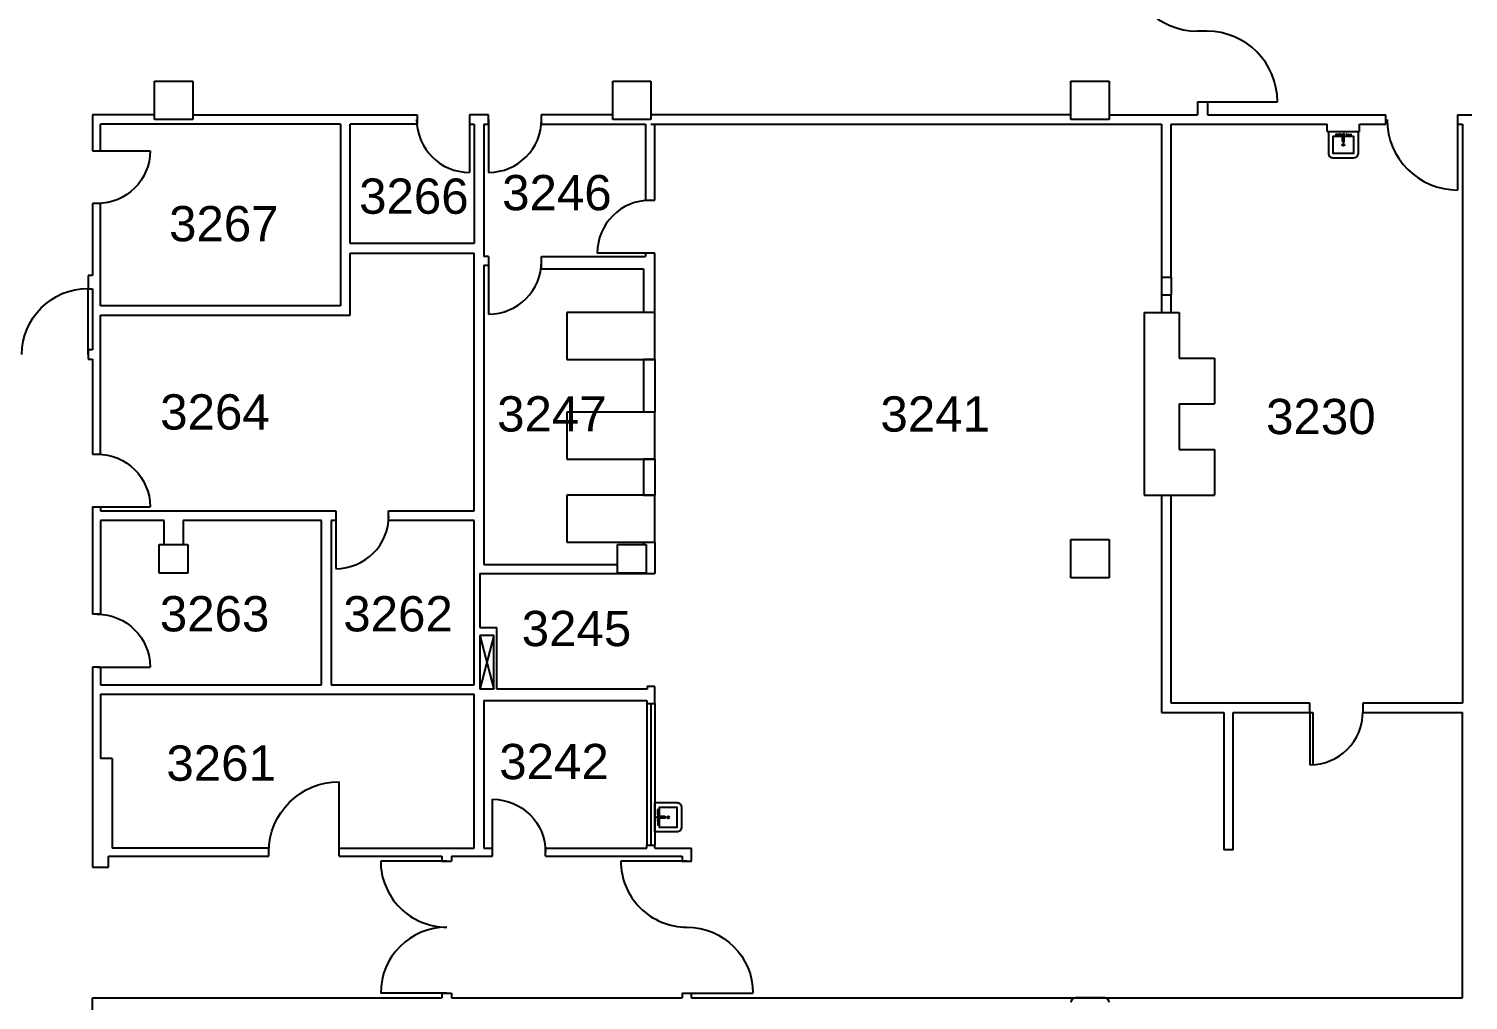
# Model space of a CAD drawing. Extents: x 338 to 7662, y 1527 to 4766.
# Drawn here: x 5808 to 6789, y 2368 to 3029 of the extents above; entities that cross this region are included whole.
import ezdxf

# ---------------------------------------------------------------- set-up
doc = ezdxf.new("R2010")
doc.units = 0
doc.header["$LTSCALE"] = 150
doc.header["$MEASUREMENT"] = 0
doc.layers.get('0').update_dxf_attribs({"linetype": 'CONTINUOUS'})
for name, color, linetype in [('A-ANNO-TX192', 4, 'CONTINUOUS'), ('A-COLS', 5, 'CONTINUOUS'), ('A-DOOR', 2, 'CONTINUOUS'), ('A-FLOR-PFIX', 2, 'CONTINUOUS'), ('A-GLAZ', 2, 'CONTINUOUS'), ('A-GLAZ-SILL', 1, 'CONTINUOUS'), ('A-SHFT', 1, 'CONTINUOUS'), ('A-WALL-FULL', 6, 'CONTINUOUS'), ('X-EQPM', 2, 'CONTINUOUS')]:
    doc.layers.add(name, color=color, linetype=linetype)
doc.styles.add('ARIAL', font='arial.ttf')

# ---------------------------------------------------------------- blocks, each defined once
blk = doc.blocks.new('BATH SINK')
for p, q in [((-2.48, -1.92), (-5.12, -1.92)), ((-2.48, -2.17), (-5.12, -2.17)), ((-0.62, -1.99), (-0.55, -1.7)), ((-0.5, -6.75), (-0.62, -2.05)), ((-0.31, -1.51), (-0.01, -1.5)), ((-0.25, -7), (0.25, -7)), ((0.01, -1.5), (0.31, -1.51)), ((0.5, -6.75), (0.62, -2.05)), ((0.62, -1.99), (0.55, -1.7)), ((2.48, -1.92), (5.12, -1.92)), ((2.48, -2.17), (5.12, -2.17))]:
    blk.add_line(p, q)
blk.add_lwpolyline([(-10, 0), (10, 0), (10, -15, -0.414214), (7, -18), (-7, -18, -0.414214), (-10, -15)], format="xyb", close=True)
blk.add_lwpolyline([(0.6, -3), (7, -3), (7, -15), (-7, -15), (-7, -3), (-0.6, -3)])
blk.add_circle((0, -9), 0.75)
for centre, radius, start, end in [((-5.12, -2.05), 0.125, 90, 270), ((-2.12, -2.05), 0.375, 199.47122, 160.52878), ((-0.37, -2.05), 0.25, 166.13662, 181.02555), ((-0.3, -1.76), 0.25, 91.16958, 166.13662), ((-0.25, -6.75), 0.25, 181.02555, 270), ((0, -1.75), 0.25, 88.82636, 91.16958), ((0.25, -6.75), 0.25, 270, 358.97439), ((0.3, -1.76), 0.25, 13.85356, 88.82636), ((0.37, -2.05), 0.25, 358.97439, 13.85356), ((0.37, -2.05), 0.25, 358.97439, 13.85356), ((2.12, -2.05), 0.375, 19.47122, 340.52878), ((5.12, -2.05), 0.125, 270, 90)]:
    blk.add_arc(centre, radius, start, end)

msp = doc.modelspace()

# ---------------------------------------------------------------- linework, layer by layer
at = {"layer": 'A-COLS'}
for p, q in [((5894, 2967), (5894, 2993)), ((5894, 2993), (5920, 2993)), ((5920, 2993), (5920, 2967)), ((6206, 2993), (6232, 2993)), ((6206, 2967), (6206, 2993)), ((6232, 2993), (6232, 2967)), ((6518, 2967), (6518, 2993)), ((6518, 2993), (6544, 2993)), ((6544, 2993), (6544, 2967)), ((5920, 2967), (5894, 2967)), ((6232, 2967), (6206, 2967)), ((6544, 2967), (6518, 2967)), ((5897.25, 2658.25), (5897.25, 2677.75)), ((5897.25, 2677.75), (5916.75, 2677.75)), ((5916.75, 2677.75), (5916.75, 2658.25)), ((6209.25, 2658.25), (6209.25, 2677.75)), ((6209.25, 2677.75), (6228.75, 2677.75)), ((6228.75, 2677.75), (6228.75, 2658.25)), ((6518, 2681), (6544, 2681)), ((6518, 2655), (6518, 2681)), ((6544, 2681), (6544, 2655)), ((5916.75, 2658.25), (5897.25, 2658.25)), ((6228.75, 2658.25), (6209.25, 2658.25)), ((6544, 2655), (6518, 2655))]:
    msp.add_line(p, q, dxfattribs=at)
at = {"layer": 'A-COLS', "linetype": 'Continuous'}
msp.add_line((6541, 2369), (6521, 2369), dxfattribs=at)
at = {"layer": 'A-COLS'}
for centre, start, end in [((6521, 2366), 90, 180), ((6541, 2366), 0, 90)]:
    msp.add_arc(centre, 3, start, end, dxfattribs=at)
at = {"layer": 'A-DOOR'}
for p, q in [((6610.59, 3027.12), (6604.09, 3027.12)), ((6610.59, 2979.12), (6658.59, 2979.12)), ((6108.5, 2967), (6108.5, 2931)), ((6121.5, 2967), (6121.5, 2931)), ((6781.25, 2967), (6781.25, 2919)), ((5855, 2945.75), (5891, 2945.75)), ((6231.5, 2876), (6195.5, 2876)), ((6121.5, 2870.5), (6121.5, 2834.5)), ((5848.75, 2807), (5848.75, 2852)), ((5855, 2703.25), (5891, 2703.25)), ((6017.5, 2697.25), (6017.5, 2661.25)), ((5855, 2594.25), (5891, 2594.25)), ((6680.75, 2563.75), (6680.75, 2527.75)), ((6682.75, 2563.25), (6682.75, 2527.75)), ((6019.75, 2468.25), (6019.75, 2516.25)), ((6124.25, 2468.25), (6124.25, 2504.25)), ((6093, 2462.25), (6048, 2462.25)), ((6256.5, 2462.25), (6211.5, 2462.25)), ((6093, 2372.25), (6048, 2372.25)), ((6256.5, 2372.25), (6301.5, 2372.25))]:
    msp.add_line(p, q, dxfattribs=at)
for centre, radius, start, end in [((6604.09, 3075.12), 48, 180, 270), ((6610.59, 2979.12), 48, 0, 90), ((6680.75, 2563.75), 36, 270, 0)]:
    msp.add_arc(centre, radius, start, end, dxfattribs=at)
for centre, major_axis, start_param, end_param in [((6108.5, 2967), (-25.46, 25.46), 0.785398, 2.356194), ((6121.5, 2967), (25.46, 25.46), 3.926991, 5.497787), ((6781.25, 2967), (-33.94, 33.94), 0.785398, 2.356194), ((6231.5, 2876), (25.46, 25.46), 0.785398, 2.356194), ((6121.5, 2870.5), (25.46, 25.46), 3.926991, 5.497787), ((6017.5, 2697.25), (25.46, 25.46), 3.926991, 5.497787), ((6093, 2462.25), (31.82, 31.82), 2.356194, 3.926991), ((6256.5, 2462.25), (31.82, 31.82), 2.356194, 3.926991), ((6093, 2372.25), (31.82, 31.82), 0.785398, 2.356194)]:
    msp.add_ellipse(centre, major_axis=major_axis, ratio=1, start_param=start_param, end_param=end_param, dxfattribs=at)
at = {"layer": 'A-DOOR', "extrusion": (0, 0, -1)}
for centre, major_axis, start_param, end_param in [((5855, 2945.75), (25.46, 25.46), 0.785398, 2.356194), ((5848.75, 2807), (-31.82, 31.82), 5.497787, 7.068583), ((5855, 2703.25), (-25.46, 25.46), 0.785398, 2.356194), ((5855, 2594.25), (-25.46, 25.46), 0.785398, 2.356194), ((6019.75, 2468.25), (-33.94, 33.94), 5.497787, 7.068583), ((6124.25, 2468.25), (-25.46, 25.46), 0.785398, 2.356194), ((6256.5, 2372.25), (-31.82, 31.82), 0.785398, 2.356194)]:
    msp.add_ellipse(centre, major_axis=major_axis, ratio=1, start_param=start_param, end_param=end_param, dxfattribs=at)
at = {"layer": 'A-GLAZ'}
msp.add_line((6232, 2569.5), (6232, 2473), dxfattribs=at)
at = {"layer": 'A-GLAZ-SILL'}
for p, q in [((6579.75, 2859.69), (6579.75, 2847.69)), ((6586.25, 2859.69), (6586.25, 2847.69)), ((6229.25, 2569.5), (6229.25, 2473)), ((6234.75, 2569.5), (6234.75, 2473))]:
    msp.add_line(p, q, dxfattribs=at)
at = {"layer": 'A-SHFT'}
for p, q in [((6125, 2615.75), (6115.5, 2579.25)), ((6115.5, 2615.75), (6125, 2579.25))]:
    msp.add_line(p, q, dxfattribs=at)
at = {"layer": 'A-WALL-FULL'}
for p, q in [((5894, 2970.25), (5851.75, 2970.25)), ((5851.75, 2970.25), (5851.75, 2945.75)), ((5920, 2970.25), (6072.75, 2970.25)), ((6072.75, 2970.25), (6072.75, 2963.75)), ((6121.5, 2970.25), (6108.5, 2970.25)), ((6108.5, 2970.25), (6108.5, 2963.75)), ((6121.5, 2963.75), (6121.5, 2970.25)), ((6206, 2970.25), (6157.25, 2970.25)), ((6157.25, 2970.25), (6157.25, 2963.75)), ((6518, 2970.25), (6232, 2970.25)), ((6544, 2970.25), (6604.09, 2970.25)), ((6604.09, 2979.12), (6610.59, 2979.12)), ((6604.09, 2979.12), (6604.09, 2970.25)), ((6611.09, 2979.12), (6611.09, 2970.25)), ((6611.09, 2970.25), (6732.5, 2970.25)), ((6732.5, 2963.75), (6732.5, 2970.25)), ((6781.25, 2970.25), (6791, 2970.25)), ((6781.25, 2970.25), (6781.25, 2963.75)), ((6020.75, 2963.75), (5857.25, 2963.75)), ((5857.25, 2945.75), (5857.25, 2963.75)), ((6020.75, 2963.75), (6020.75, 2840.25)), ((6027.25, 2882.5), (6027.25, 2963.75)), ((6072.75, 2963.75), (6027.25, 2963.75)), ((6108.5, 2963.75), (6111.75, 2963.75)), ((6111.75, 2963.75), (6111.75, 2882.5)), ((6118.25, 2963.75), (6118.25, 2873.75)), ((6118.25, 2963.75), (6121.5, 2963.75)), ((6157.25, 2963.75), (6228.25, 2963.75)), ((6228.25, 2963.75), (6228.25, 2912)), ((6232, 2963.75), (6579.75, 2963.75)), ((6234.75, 2912), (6234.75, 2963.75)), ((6579.75, 2963.75), (6579.75, 2859.69)), ((6586.25, 2963.75), (6692.5, 2963.75)), ((6586.25, 2859.69), (6586.25, 2963.75)), ((6692.5, 2958.75), (6692.5, 2963.75)), ((6714.5, 2958.75), (6714.5, 2963.75)), ((6714.5, 2963.75), (6732.5, 2963.75)), ((6781.25, 2963.75), (6784.5, 2963.75)), ((6784.5, 2963.75), (6784.5, 2569.75)), ((6692.5, 2958.75), (6714.5, 2958.75)), ((5851.75, 2945.75), (5857.25, 2945.75)), ((6228.25, 2912), (6234.75, 2912)), ((5857.25, 2909.75), (5851.75, 2909.75)), ((5851.75, 2909.75), (5851.75, 2860.75)), ((5857.25, 2840.25), (5857.25, 2909.75)), ((6111.75, 2882.5), (6027.25, 2882.5)), ((6027.25, 2833.75), (6027.25, 2876)), ((6027.25, 2876), (6111.75, 2876)), ((6111.75, 2700.5), (6111.75, 2876)), ((6121.5, 2873.75), (6118.25, 2873.75)), ((6121.5, 2873.75), (6121.5, 2867.75)), ((6157.5, 2865.25), (6157.5, 2873.75)), ((6157.5, 2873.75), (6228.25, 2873.75)), ((6228.25, 2876), (6228.25, 2873.75)), ((6234.75, 2876), (6228.25, 2876)), ((6234.75, 2835.69), (6234.75, 2876)), ((6118.25, 2867.75), (6118.25, 2664)), ((6118.25, 2867.75), (6121.5, 2867.75)), ((6157.5, 2865.25), (6226.88, 2865.25)), ((6226.88, 2865.25), (6226.88, 2835.69)), ((5848.75, 2860.75), (5848.75, 2851.75)), ((5851.75, 2860.75), (5848.75, 2860.75)), ((6579.75, 2859.69), (6586.25, 2859.69)), ((5848.75, 2851.75), (5851.75, 2851.75)), ((5851.75, 2851.75), (5851.75, 2810.25)), ((6579.75, 2847.69), (6586.25, 2847.69)), ((6579.75, 2847.69), (6579.75, 2835.69)), ((6586.25, 2835.69), (6586.25, 2847.69)), ((6020.75, 2840.25), (5857.25, 2840.25)), ((5857.25, 2833.75), (6027.25, 2833.75)), ((5857.25, 2739.25), (5857.25, 2833.75)), ((6234.75, 2835.69), (6226.88, 2835.69)), ((5848.75, 2810.25), (5848.75, 2803.75)), ((5851.75, 2810.25), (5848.75, 2810.25)), ((5848.75, 2803.75), (5851.75, 2803.75)), ((5851.75, 2803.75), (5851.75, 2739.25)), ((6226.88, 2803.69), (6226.88, 2767.81)), ((6234.75, 2803.69), (6226.88, 2803.69)), ((6234.75, 2803.69), (6234.75, 2767.81)), ((6234.75, 2767.81), (6226.88, 2767.81)), ((5851.75, 2739.25), (5857.25, 2739.25)), ((6226.88, 2735.81), (6226.88, 2711.25)), ((6234.75, 2735.81), (6226.88, 2735.81)), ((6234.75, 2735.81), (6234.75, 2711.25)), ((6226.88, 2711.25), (6234.75, 2711.25)), ((6579.75, 2711.25), (6579.75, 2563.25)), ((6586.25, 2569.75), (6586.25, 2711.25)), ((5851.75, 2703.25), (5851.75, 2630.25)), ((5851.75, 2703.25), (5857.25, 2703.25)), ((5857.25, 2703.25), (5857.25, 2700.5)), ((5857.25, 2700.5), (6017.5, 2700.5)), ((6017.5, 2700.5), (6017.5, 2694)), ((6053.25, 2700.5), (6111.75, 2700.5)), ((6053.25, 2694), (6053.25, 2700.5)), ((5857.25, 2694), (5857.25, 2630.25)), ((5900.5, 2694), (5857.25, 2694)), ((5900.5, 2677.75), (5900.5, 2694)), ((6007.75, 2694), (5913.5, 2694)), ((5913.5, 2694), (5913.5, 2677.75)), ((6007.75, 2582.25), (6007.75, 2694)), ((6014.25, 2694), (6014.25, 2582.25)), ((6017.5, 2694), (6014.25, 2694)), ((6111.75, 2694), (6053.25, 2694)), ((6111.75, 2582.25), (6111.75, 2694)), ((6226.88, 2679.25), (6226.88, 2677.75)), ((6226.88, 2679.25), (6234.75, 2679.25)), ((6234.75, 2679.25), (6234.75, 2658)), ((6115.5, 2658), (6115.5, 2621.25)), ((6115.5, 2658), (6234.75, 2658)), ((6118.25, 2664), (6209.25, 2664)), ((5857.25, 2630.25), (5851.75, 2630.25)), ((6115.5, 2621.25), (6127, 2621.25)), ((6127, 2579.25), (6127, 2621.25)), ((6115.5, 2615.75), (6115.5, 2579.25)), ((6125, 2615.75), (6115.5, 2615.75)), ((6125, 2579.25), (6125, 2615.75)), ((5851.75, 2594.25), (5851.75, 2458)), ((5857.25, 2594.25), (5851.75, 2594.25)), ((5857.25, 2594.25), (5857.25, 2582.25)), ((5857.25, 2582.25), (6007.75, 2582.25)), ((6014.25, 2582.25), (6111.75, 2582.25)), ((6125, 2579.25), (6115.5, 2579.25)), ((6229.5, 2579.25), (6127, 2579.25)), ((6229.5, 2581), (6229.5, 2579.25)), ((6234.75, 2581), (6229.5, 2581)), ((6234.75, 2569.5), (6234.75, 2581)), ((5857.25, 2575.75), (6111.75, 2575.75)), ((5857.25, 2575.75), (5857.25, 2532)), ((6111.75, 2471), (6111.75, 2575.75)), ((6118.25, 2571.5), (6229.25, 2571.5)), ((6118.25, 2571.5), (6118.25, 2471)), ((6229.25, 2571.5), (6229.25, 2569.5)), ((6229.25, 2569.5), (6234.75, 2569.5)), ((6680.75, 2569.75), (6586.25, 2569.75)), ((6680.75, 2563.25), (6680.75, 2569.75)), ((6716.75, 2569.75), (6716.75, 2563.25)), ((6784.5, 2569.75), (6716.75, 2569.75)), ((6579.75, 2563.25), (6622, 2563.25)), ((6622, 2563.25), (6622, 2469.75)), ((6628.5, 2469.75), (6628.5, 2563.25)), ((6628.5, 2563.25), (6682.75, 2563.25)), ((6716.75, 2563.25), (6784.5, 2563.25)), ((6784.5, 2369), (6784.5, 2563.25)), ((5865.25, 2532), (5857.25, 2532)), ((5865.25, 2532), (5865.25, 2471)), ((5971.75, 2471), (5865.25, 2471)), ((5971.75, 2465.5), (5971.75, 2471)), ((6019.75, 2471), (6111.75, 2471)), ((6019.75, 2465.5), (6019.75, 2471)), ((6118.25, 2471), (6124.25, 2471)), ((6124.25, 2465.5), (6124.25, 2471)), ((6160.25, 2471), (6229.25, 2471)), ((6160.25, 2465.5), (6160.25, 2471)), ((6229.25, 2473), (6234.75, 2473)), ((6229.25, 2471), (6229.25, 2473)), ((6234.75, 2471), (6234.75, 2473)), ((6234.75, 2471), (6259.75, 2471)), ((6259.75, 2462.25), (6259.75, 2471)), ((5862.75, 2465.5), (5971.75, 2465.5)), ((5862.75, 2458), (5862.75, 2465.5)), ((6019.75, 2465.5), (6089.75, 2465.5)), ((6089.75, 2465.5), (6089.75, 2462.25)), ((6089.75, 2462.25), (6096.25, 2462.25)), ((6096.25, 2465.5), (6096.25, 2462.25)), ((6096.25, 2465.5), (6124.25, 2465.5)), ((6160.25, 2465.5), (6253.25, 2465.5)), ((6253.25, 2465.5), (6253.25, 2462.25)), ((6253.25, 2462.25), (6259.75, 2462.25)), ((6628.5, 2469.75), (6622, 2469.75)), ((5851.75, 2458), (5862.75, 2458)), ((6089.75, 2372.25), (6096.25, 2372.25)), ((6089.75, 2372.25), (6089.75, 2369)), ((6096.25, 2372.25), (6096.25, 2369)), ((6253.25, 2372.25), (6259.75, 2372.25)), ((6253.25, 2372.25), (6253.25, 2369)), ((6259.75, 2369), (6259.75, 2372.25)), ((5851.75, 2325), (5851.75, 2369)), ((5851.75, 2369), (6089.75, 2369)), ((6096.25, 2369), (6253.25, 2369)), ((6259.75, 2369), (6784.5, 2369))]:
    msp.add_line(p, q, dxfattribs=at)
at = {"layer": 'X-EQPM'}
for p, q in [((6234.75, 2835.69), (6174.75, 2835.69)), ((6174.75, 2835.69), (6174.75, 2803.69)), ((6234.75, 2803.69), (6234.75, 2835.69)), ((6567.75, 2835.69), (6567.75, 2711.25)), ((6567.75, 2835.69), (6591.75, 2835.69)), ((6591.75, 2835.69), (6591.75, 2804.58)), ((6174.75, 2803.69), (6234.75, 2803.69)), ((6591.75, 2804.58), (6615.75, 2804.58)), ((6615.75, 2804.58), (6615.75, 2773.47)), ((6234.75, 2767.81), (6174.75, 2767.81)), ((6174.75, 2767.81), (6174.75, 2735.81)), ((6234.75, 2735.81), (6234.75, 2767.81)), ((6591.75, 2773.47), (6615.75, 2773.47)), ((6591.75, 2773.47), (6591.75, 2742.36)), ((6174.75, 2735.81), (6234.75, 2735.81)), ((6591.75, 2742.36), (6615.75, 2742.36)), ((6615.75, 2742.36), (6615.75, 2711.25)), ((6234.75, 2711.25), (6174.75, 2711.25)), ((6174.75, 2711.25), (6174.75, 2679.25)), ((6234.75, 2679.25), (6234.75, 2711.25)), ((6567.75, 2711.25), (6615.75, 2711.25)), ((6174.75, 2679.25), (6234.75, 2679.25))]:
    msp.add_line(p, q, dxfattribs=at)

# ---------------------------------------------------------------- block references
at = {"layer": 'A-FLOR-PFIX'}
msp.add_blockref('BATH SINK', (6703.5, 2958.75), dxfattribs=at)
at = {"layer": 'A-FLOR-PFIX', "rotation": 90}
msp.add_blockref('BATH SINK', (6234.75, 2492), dxfattribs=at)

# ---------------------------------------------------------------- texts
at = {"layer": 'A-ANNO-TX192', "style": 'ARIAL'}
for s, p in [('3266', (6033.33, 2902.81)), ('3246', (6130.71, 2905.22)), ('3267', (5903.91, 2884.1)), ('3264', (5897.89, 2755.95)), ('3247', (6127.29, 2754.62)), ('3241', (6388.27, 2754.55)), ('3230', (6650.88, 2752.82)), ('3263', (5897.64, 2618.55)), ('3262', (6022.55, 2618.55)), ('3245', (6144.04, 2608.51)), ('3261', (5902.1, 2516.88)), ('3242', (6128.75, 2517.96))]:
    msp.add_text(s, height=24, dxfattribs=at).set_placement(p)

doc.saveas('drawing.dxf')
